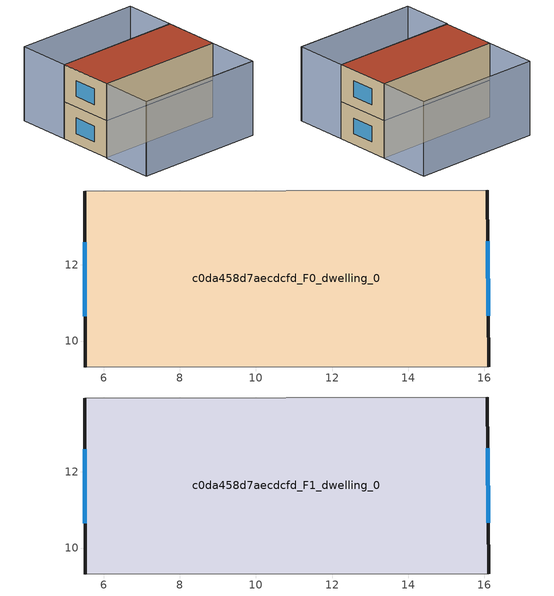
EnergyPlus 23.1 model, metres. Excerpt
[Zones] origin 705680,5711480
c0da458d7aecdcfd_F0_dwelling_0
 floor ground (EU_floor_Construction): 16.08,13.97 16.11,9.33 5.51,9.32 5.51,13.93 z0
 wall outside (EU_wall_Construction): 16.11,9.33 16.08,13.97 / 5.51,13.93 5.51,9.32 z0:3
 wall adiabatic (EU_wall_Construction): 5.51,9.32 16.11,9.33 / 16.08,13.97 5.51,13.93 z0:3
 window (EU_Window_Construction): 16.1,10.67 16.09,12.63 / 5.51,12.6 5.51,10.65 z0.87:2.13
c0da458d7aecdcfd_F1_dwelling_0
 floor to c0da458d7aecdcfd_F0_dwelling_0 (EU_floor_Construction): 16.08,13.97 16.11,9.33 5.51,9.32 5.5,13.93 z3
 wall outside (EU_wall_Construction): 16.11,9.33 16.08,13.97 / 5.51,13.93 5.51,9.32 z3:6
 wall adiabatic (EU_wall_Construction): 5.51,9.32 16.11,9.33 / 16.08,13.97 5.51,13.93 z3:6
 window (EU_Window_Construction): 16.1,10.67 16.09,12.63 / 5.51,12.6 5.51,10.65 z3.87:5.13
 roof outside (EU_roof_Construction): 16.11,9.33 16.08,13.97 5.51,13.93 5.51,9.32 z6
shading: 5.5,5.01 16.11,5.04 / 5.5,9.32 16.11,9.32 / 16.11,9.32 16.12,5.01 / 16.12,5.01 5.5,5.01 / 5.5,5.01 5.5,9.32 / 16.08,13.97 5.5,13.93 / 5.5,13.93 5.49,18.24 / 5.49,18.24 16.06,18.28 / 16.06,18.28 16.08,13.97 z0:6
[Building]
EU S2 Campaign: North Axis=0; Terrain=City; Solar Distribution=FullExterior
[Site:Location]
London: Latitude=51.5; Longitude=-0.5; Time Zone=0; Elevation=25
[SizingPeriod:WeatherFileDays]
AnnualSizingPeriod: Begin Month=1; Begin Day of Month=1; End Month=12; End Day of Month=31; Day of Week for Start Day=Monday; Use Weather File Daylight Saving Period=No; Use Weather File Rain and Snow Indicators=No
[MATERIAL]
EU_InternalMass_Material: Roughness=MediumRough; Thickness=0.1; Conductivity=1; Density=1800; Specific Heat=900; Thermal Absorptance=0.9; Solar Absorptance=0.7; Visible Absorptance=0.7
[MATERIAL:NOMASS] Roughness=MediumRough; Thermal Absorptance=0.9; Solar Absorptance=0.7; Visible Absorptance=0.7
Name | Thermal Resistance
EU_wall_NoMass | 0.724719
EU_roof_NoMass | 2.98947
EU_floor_NoMass | 2.39157
[WINDOWMATERIAL:SIMPLEGLAZINGSYSTEM]
EU_Window_SimpleGlazing: UFactor=2.63425; Solar Heat Gain Coefficient=0.76; Visible Transmittance=0.76
[CONSTRUCTION]
EU_wall_Construction: EU_wall_NoMass
EU_roof_Construction: EU_roof_NoMass
EU_floor_Construction: EU_floor_NoMass
EU_Window_Construction: EU_Window_SimpleGlazing
EU_InternalMass_Construction: EU_InternalMass_Material
[ZONE] Type=1; Multiplier=1; Ceiling Height=autocalculate; Floor Area=autocalculate; Part of Total Floor Area=Yes
Name | Volume
c0da458d7aecdcfd_F0_dwelling_0 | 146.95
c0da458d7aecdcfd_F1_dwelling_0 | 146.951
[INTERNALMASS] Construction=EU_InternalMass_Construction; Surface Area=48.9835
Name | Zone or ZoneList
c0da458d7aecdcfd_F0_dwelling_0_EU_InternalMass | c0da458d7aecdcfd_F0_dwelling_0
c0da458d7aecdcfd_F1_dwelling_0_EU_InternalMass | c0da458d7aecdcfd_F1_dwelling_0
[OTHEREQUIPMENT] Fuel Type=Electricity; Design Level Calculation Method=Watts/Area; Power per Zone Floor Area=1; Fraction Latent=0; Fraction Radiant=0; Fraction Lost=0; Carbon Dioxide Generation Rate=0; EndUse Subcategory=EU_Step8_InternalGains
Name | Zone or ZoneList or Space or SpaceList | Schedule
EU_Step8_InternalGain_c0da458d7aecdcfd_F0_dwelling_0_f000 | c0da458d7aecdcfd_F0_dwelling_0 | EU_Step8_GainSchedule_c0da458d7aecdcfd_F0_dwelling_0_f000
EU_Step8_InternalGain_c0da458d7aecdcfd_F1_dwelling_0_f000 | c0da458d7aecdcfd_F1_dwelling_0 | EU_Step8_GainSchedule_c0da458d7aecdcfd_F1_dwelling_0_f000
[ZONEVENTILATION:DESIGNFLOWRATE] Schedule=EU_AlwaysOn; Design Flow Rate Calculation Method=AirChanges/Hour; Air Changes per Hour=0.418135; Ventilation Type=Natural; Fan Pressure Rise=0; Fan Total Efficiency=1; Constant Term Coefficient=1; Temperature Term Coefficient=0; Velocity Term Coefficient=0; Velocity Squared Term Coefficient=0; Minimum Indoor Temperature=-100; Maximum Indoor Temperature=100; Delta Temperature=-100; Minimum Outdoor Temperature=-100; Maximum Outdoor Temperature=100; Maximum Wind Speed=40
Name | Zone or ZoneList or Space or SpaceList
EU_ConstantAir_c0da458d7aecdcfd_F0_dwelling_0 | c0da458d7aecdcfd_F0_dwelling_0
EU_ConstantAir_c0da458d7aecdcfd_F1_dwelling_0 | c0da458d7aecdcfd_F1_dwelling_0
[HVACTEMPLATE:THERMOSTAT] Constant Heating Setpoint=20; Constant Cooling Setpoint=50
EU_HeatOnly_c0da458d7aecdcfd_F0_dwelling_0; EU_HeatOnly_c0da458d7aecdcfd_F1_dwelling_0
[HVACTEMPLATE:ZONE:IDEALLOADSAIRSYSTEM] System Availability Schedule=EU_AlwaysOn; Maximum Heating Supply Air Temperature=50; Minimum Cooling Supply Air Temperature=13; Maximum Heating Supply Air Humidity Ratio=0.0156; Minimum Cooling Supply Air Humidity Ratio=0.0077; Heating Limit=NoLimit; Cooling Limit=NoLimit; Heating Availability Schedule=EU_AlwaysOn; Cooling Availability Schedule=EU_CoolingOff; Dehumidification Control Type=ConstantSensibleHeatRatio; Cooling Sensible Heat Ratio=0.7; Dehumidification Setpoint=60; Humidification Control Type=None; Humidification Setpoint=30; Outdoor Air Method=None; Outdoor Air Flow Rate per Person=0.00944; Outdoor Air Flow Rate per Zone Floor Area=0; Outdoor Air Flow Rate per Zone=0; Demand Controlled Ventilation Type=None; Outdoor Air Economizer Type=NoEconomizer; Heat Recovery Type=None; Sensible Heat Recovery Effectiveness=0.7; Latent Heat Recovery Effectiveness=0.65
Name | Template Thermostat
c0da458d7aecdcfd_F0_dwelling_0 | EU_HeatOnly_c0da458d7aecdcfd_F0_dwelling_0
c0da458d7aecdcfd_F1_dwelling_0 | EU_HeatOnly_c0da458d7aecdcfd_F1_dwelling_0
[SIZING:ZONE] Zone Cooling Design Supply Air Temperature Input Method=SupplyAirTemperature; Zone Cooling Design Supply Air Temperature=13; Zone Heating Design Supply Air Temperature Input Method=SupplyAirTemperature; Zone Heating Design Supply Air Temperature=50; Zone Cooling Design Supply Air Humidity Ratio=0.008; Zone Heating Design Supply Air Humidity Ratio=0.008; Cooling Design Air Flow Method=DesignDay; Cooling Design Air Flow Rate=0; Cooling Minimum Air Flow per Zone Floor Area=0.000762; Cooling Minimum Air Flow=0; Cooling Minimum Air Flow Fraction=0.2; Heating Design Air Flow Method=DesignDay; Heating Design Air Flow Rate=0; Heating Maximum Air Flow per Zone Floor Area=0.002032; Heating Maximum Air Flow=0.141576; Heating Maximum Air Flow Fraction=0.3; Account for Dedicated Outdoor Air System=No; Dedicated Outdoor Air System Control Strategy=NeutralSupplyAir; Dedicated Outdoor Air Low Setpoint Temperature for Design=autosize; Dedicated Outdoor Air High Setpoint Temperature for Design=autosize; Zone Load Sizing Method=Sensible Load Only No Latent Load; Zone Latent Cooling Design Supply Air Humidity Ratio Input Method=HumidityRatioDifference; Zone Cooling Design Supply Air Humidity Ratio Difference=0.005; Zone Latent Heating Design Supply Air Humidity Ratio Input Method=HumidityRatioDifference; Zone Humidification Design Supply Air Humidity Ratio Difference=0.005
c0da458d7aecdcfd_F0_dwelling_0; c0da458d7aecdcfd_F1_dwelling_0
[SCHEDULE:CONSTANT]
Name | Hourly Value
EU_AlwaysOn | 1
EU_CoolingOff | 0
[SCHEDULE:FILE] Column Number=1; Rows to Skip at Top=0; Number of Hours of Data=8760; Column Separator=Comma; Interpolate to Timestep=No; Minutes per Item=60; Adjust Schedule for Daylight Savings=Yes
Name | File
EU_Step8_GainSchedule_c0da458d7aecdcfd_F0_dwelling_0_f000 | ../../schedules/c0da458d7aecdcfd/c0da458d7aecdcfd_F0_dwelling_0_f000_gain.csv
EU_Step8_GainSchedule_c0da458d7aecdcfd_F1_dwelling_0_f000 | ../../schedules/c0da458d7aecdcfd/c0da458d7aecdcfd_F1_dwelling_0_f000_gain.csv
